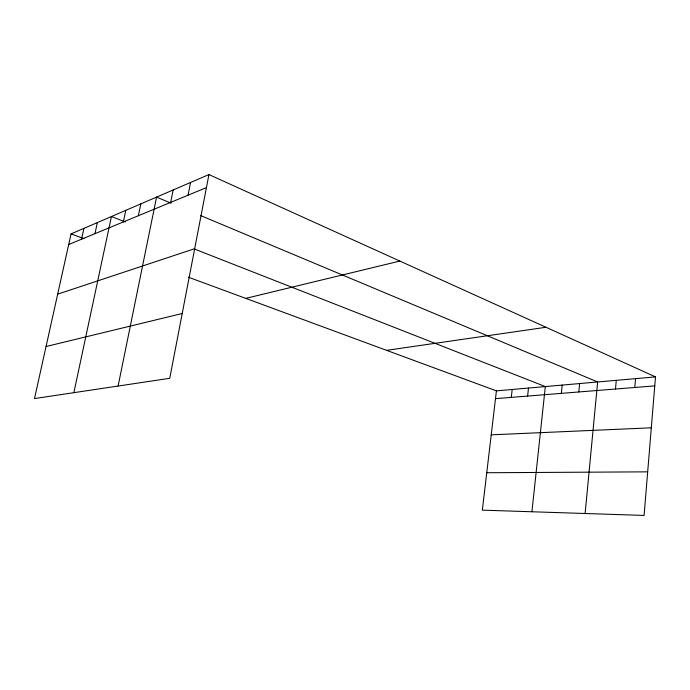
<?xml version="1.0" encoding="UTF-8"?>
<svg xmlns="http://www.w3.org/2000/svg" width="690" height="690" viewBox="0 0 690 690"><rect width="100%" height="100%" fill="white"/><g stroke="black" fill="none" stroke-linecap="round" stroke-linejoin="round"><path stroke-width="1.03" d="M208.941 174.57L169.749 378.301L34.5 398.57L71.053 233.893L208.941 174.57L655.5 376.887L644.089 515.43L482.336 510.143L496.412 390.868L188.318 277.173M634.783 387.487L635.55 378.638M615.48 389.031L616.274 380.328M585.111 513.507L597.652 381.967L200.514 215.513M578.798 391.972L579.635 383.554M561.35 393.369L562.203 385.08M531.921 511.764L545.324 386.564L194.865 249.202M527.609 396.077L528.497 388.047M511.29 397.38L512.196 389.479M188.077 195.192L190.578 182.471M170.663 202.386L173.147 189.966M118.093 386.046L156.578 197.099L171.12 203.188M138.354 215.737L140.812 203.878M123.346 221.939L125.787 210.347M73.865 392.67L111.452 216.513L125.433 221.99M94.961 233.669L97.359 222.577M81.532 239.223L83.913 228.364M68.69 244.527L206.431 187.602M57.675 294.164L194.684 248.685M46.049 346.527L182.22 313.502M245.769 298.373L399.846 261.062M386.598 350.339L546.006 327.276M496.412 390.868L655.5 376.887M495.489 398.648L654.758 385.882M491.22 434.829L651.308 427.809M486.752 472.736L647.677 471.848M71.053 233.893L83.973 238.662"/></g></svg>
